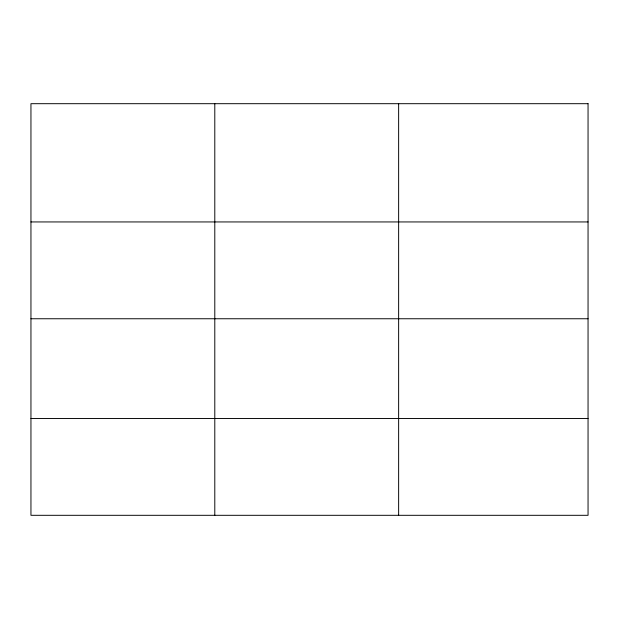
<?xml version="1.0" encoding="UTF-8"?>
<svg xmlns="http://www.w3.org/2000/svg" width="619" height="619" viewBox="0 0 619 619"><rect width="100%" height="100%" fill="white"/><g stroke="black" fill="none" stroke-linecap="round" stroke-linejoin="round"><path stroke-width="0.93" d="M30.95 221.942L588.05 221.942M30.95 318.754L588.05 318.754M30.95 418.498L588.05 418.498M398.636 103.69L398.636 515.31M214.793 103.69L214.793 515.31M588.05 103.69L30.95 103.69L30.95 515.31L588.05 515.31L588.05 103.69"/></g></svg>
